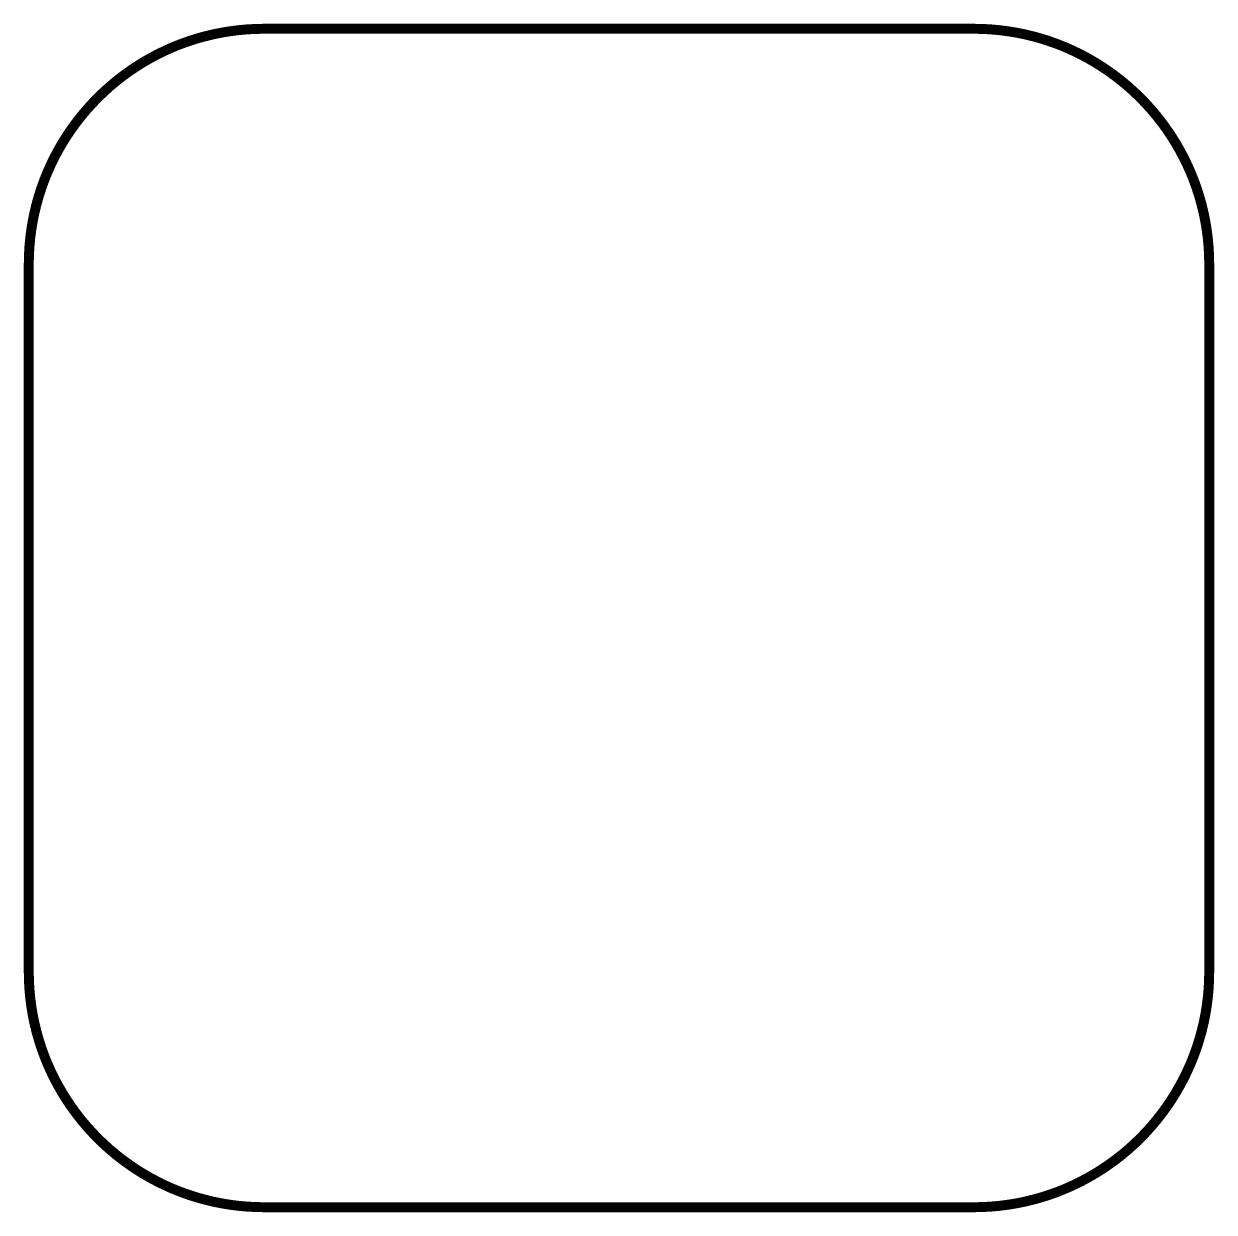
# Model space of a CAD drawing. Extents: x 0.05 to 1.24, y 0.05 to 1.24.
import ezdxf

# ---------------------------------------------------------------- set-up
doc = ezdxf.new("R2010")
doc.units = 0
doc.header["$LTSCALE"] = 0.166667
doc.layers.add('FOREGROUND', color=7, linetype='CONTINUOUS')

msp = doc.modelspace()

# ---------------------------------------------------------------- linework, layer by layer
at = {"layer": 'FOREGROUND', "linetype": 'CONTINUOUS', "const_width": 0.01}
msp.add_lwpolyline([(1, 0.05), (1.008872, 0.05017), (1.017662, 0.050662), (1.026363, 0.05147), (1.034971, 0.05259), (1.043478, 0.054014), (1.05188, 0.055737), (1.06017, 0.057754), (1.068344, 0.060058), (1.076395, 0.062645), (1.084318, 0.065508), (1.092107, 0.068642), (1.099756, 0.072041), (1.107259, 0.0757), (1.114612, 0.079612), (1.121808, 0.083772), (1.128841, 0.088174), (1.135706, 0.092813), (1.142398, 0.097683), (1.148909, 0.102778), (1.155236, 0.108093), (1.161371, 0.113621), (1.16731, 0.119357), (1.173046, 0.125296), (1.178574, 0.131431), (1.183889, 0.137758), (1.188983, 0.144269), (1.193853, 0.15096), (1.198492, 0.157825), (1.202895, 0.164859), (1.207055, 0.172055), (1.210967, 0.179407), (1.214625, 0.186911), (1.218024, 0.19456), (1.221158, 0.202349), (1.224022, 0.210272), (1.226608, 0.218323), (1.228913, 0.226496), (1.23093, 0.234787), (1.232653, 0.243189), (1.234077, 0.251696), (1.235196, 0.260303), (1.236005, 0.269005), (1.236497, 0.277794), (1.236667, 0.286667), (1.236667, 0.998333), (1.236497, 1.007207), (1.236004, 1.015998), (1.235196, 1.0247), (1.234076, 1.033308), (1.232652, 1.041817), (1.230928, 1.050219), (1.228911, 1.058511), (1.226606, 1.066686), (1.224019, 1.074738), (1.221155, 1.082661), (1.21802, 1.090451), (1.21462, 1.0981), (1.210961, 1.105605), (1.207048, 1.112958), (1.202887, 1.120154), (1.198483, 1.127188), (1.193843, 1.134054), (1.188973, 1.140745), (1.183876, 1.147257), (1.178561, 1.153584), (1.173032, 1.15972), (1.167294, 1.165658), (1.161354, 1.171395), (1.155218, 1.176923), (1.14889, 1.182237), (1.142377, 1.187332), (1.135685, 1.192202), (1.128818, 1.196841), (1.121783, 1.201243), (1.114586, 1.205402), (1.107232, 1.209314), (1.099727, 1.212972), (1.092077, 1.21637), (1.084287, 1.219504), (1.076363, 1.222366), (1.06831, 1.224952), (1.060135, 1.227256), (1.051843, 1.229271), (1.04344, 1.230994), (1.034932, 1.232416), (1.026323, 1.233534), (1.017621, 1.234341), (1.00883, 1.234832), (0.999956, 1.235), (0.286623, 1.235), (0.277752, 1.234828), (0.268963, 1.234335), (0.260263, 1.233525), (0.251657, 1.232405), (0.243151, 1.230979), (0.234751, 1.229255), (0.226461, 1.227237), (0.218289, 1.224932), (0.210239, 1.222344), (0.202318, 1.21948), (0.19453, 1.216345), (0.186882, 1.212945), (0.17938, 1.209286), (0.172029, 1.205374), (0.164834, 1.201213), (0.157802, 1.196811), (0.150939, 1.192171), (0.144249, 1.187301), (0.137738, 1.182206), (0.131413, 1.176892), (0.125279, 1.171364), (0.119342, 1.165627), (0.113606, 1.159689), (0.108079, 1.153554), (0.102766, 1.147228), (0.097672, 1.140716), (0.092804, 1.134026), (0.088166, 1.127161), (0.083764, 1.120128), (0.079605, 1.112933), (0.075694, 1.105581), (0.072036, 1.098078), (0.068638, 1.090429), (0.065505, 1.082641), (0.062642, 1.074719), (0.060056, 1.066669), (0.057752, 1.058496), (0.055735, 1.050207), (0.054013, 1.041806), (0.052589, 1.033299), (0.05147, 1.024693), (0.050662, 1.015993), (0.05017, 1.007205), (0.05, 0.998333), (0.05, 0.286667), (0.05017, 0.277794), (0.050662, 0.269005), (0.05147, 0.260303), (0.05259, 0.251696), (0.054014, 0.243189), (0.055737, 0.234787), (0.057754, 0.226496), (0.060058, 0.218323), (0.062645, 0.210272), (0.065508, 0.202349), (0.068642, 0.19456), (0.072041, 0.186911), (0.0757, 0.179407), (0.079612, 0.172055), (0.083772, 0.164859), (0.088174, 0.157825), (0.092813, 0.15096), (0.097683, 0.144269), (0.102778, 0.137758), (0.108093, 0.131431), (0.113621, 0.125296), (0.119357, 0.119357), (0.125296, 0.113621), (0.131431, 0.108093), (0.137758, 0.102778), (0.144269, 0.097683), (0.15096, 0.092813), (0.157825, 0.088174), (0.164859, 0.083772), (0.172055, 0.079612), (0.179407, 0.0757), (0.186911, 0.072041), (0.19456, 0.068642), (0.202349, 0.065508), (0.210272, 0.062645), (0.218323, 0.060058), (0.226496, 0.057754), (0.234787, 0.055737), (0.243189, 0.054014), (0.251696, 0.05259), (0.260303, 0.05147), (0.269005, 0.050662), (0.277794, 0.05017), (0.286667, 0.05)], close=True, dxfattribs=at)

doc.saveas('drawing.dxf')
